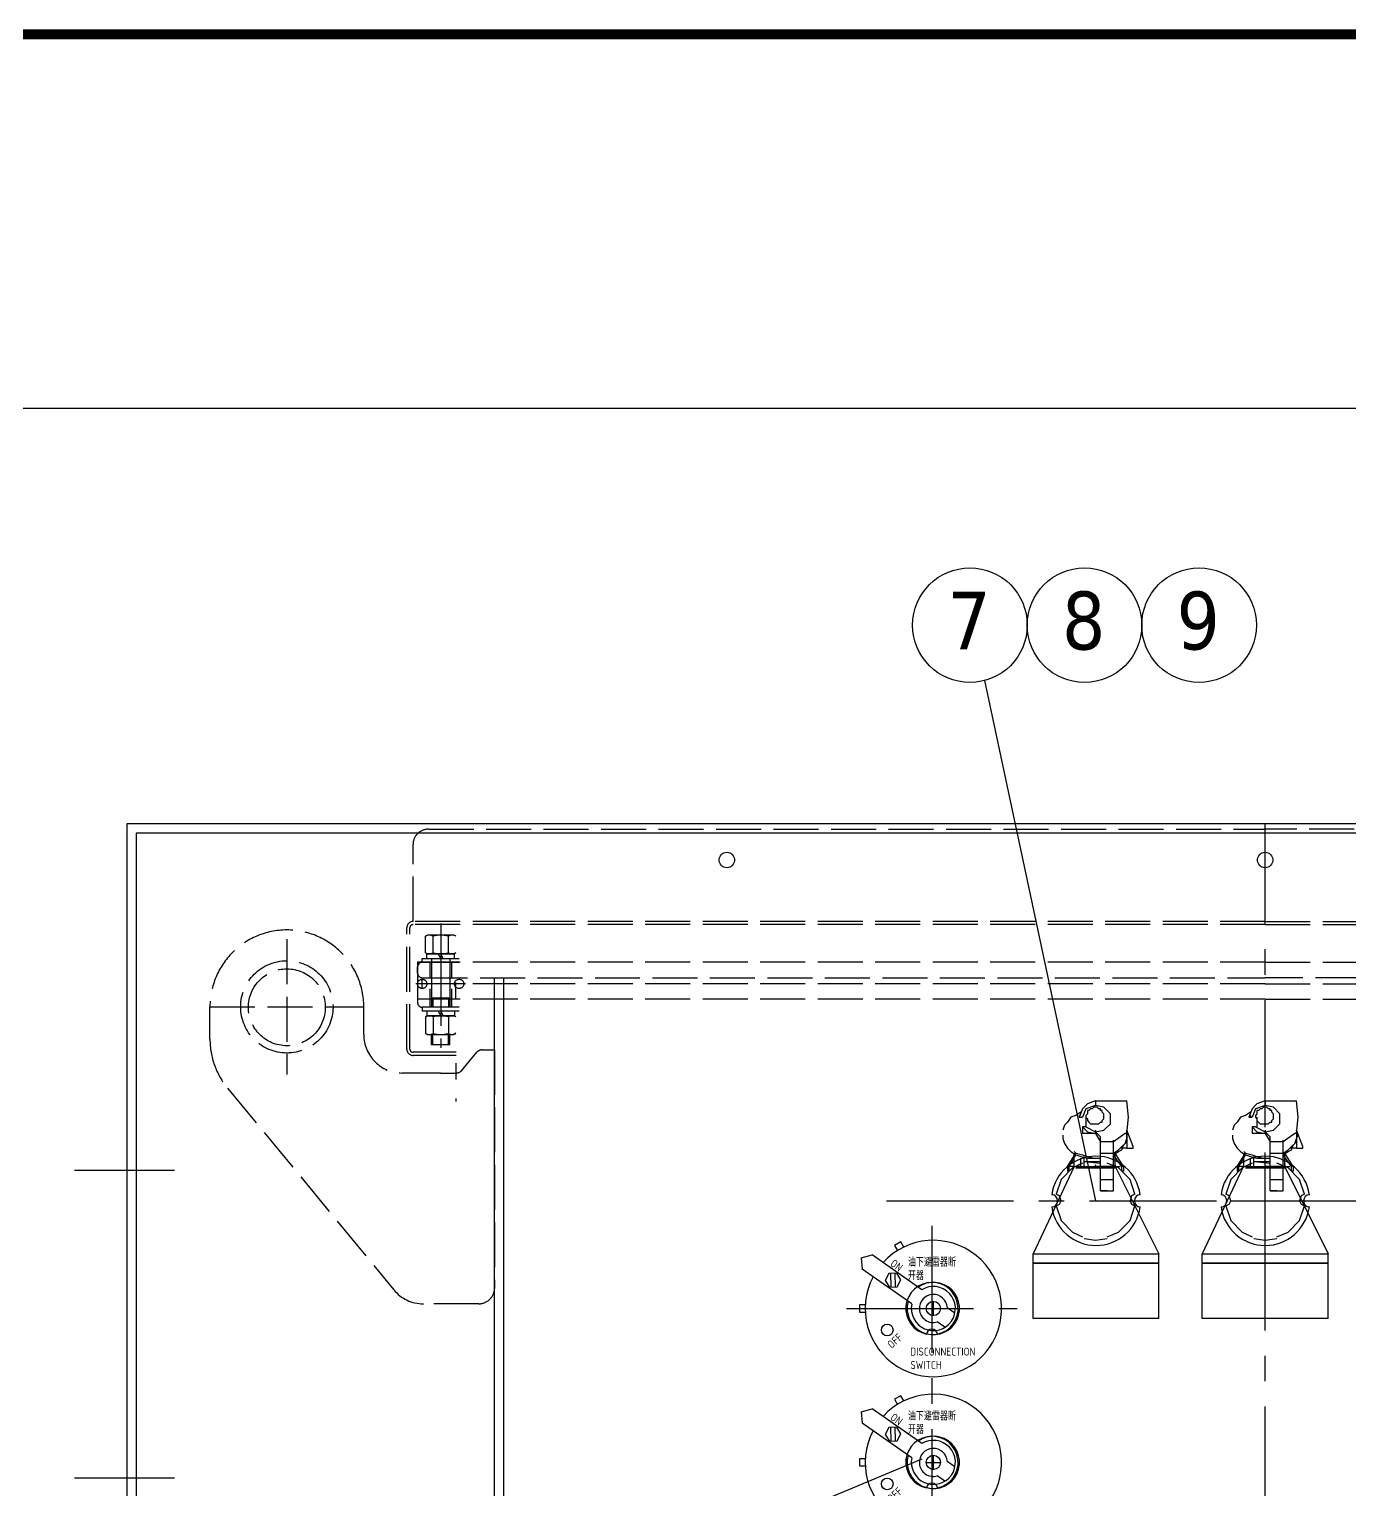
# Model space of a CAD drawing. Header units: millimetres. Extents: x 222663 to 230512, y -187965 to -182415.
# Drawn here: x 223730 to 224588, y -183548 to -182599 of the extents above; entities that cross this region are included whole.
import ezdxf

# ---------------------------------------------------------------- set-up
doc = ezdxf.new("R2010")
doc.units = ezdxf.units.MM
doc.header["$LTSCALE"] = 13
for name, pattern in [('2 虚线', [5.75, 4.5, -1.25]), ('CENTER', [50.8, 31.75, -6.35, 6.35, -6.35]), ('CENTER2', [1.125, 0.75, -0.125, 0.125, -0.125]), ('CENTERX2', [101.6, 63.5, -12.7, 12.7, -12.7])]:
    doc.linetypes.add(name, pattern=pattern)
doc.layers.get('0').update_dxf_attribs({"color": 1, "linetype": 'CENTER'})
for name, color, linetype in [('1', 4, 'Continuous'), ('2', 3, 'Continuous'), ('粗实线', 4, 'Continuous')]:
    doc.layers.add(name, color=color, linetype=linetype)
for name, color, linetype, lineweight in [('标注、文本', 3, 'Continuous', 25), ('粗线', 4, 'Continuous', 50), ('铁心', 3, 'Continuous', 0)]:
    doc.layers.add(name, color=color, linetype=linetype, lineweight=lineweight)
doc.styles.get("Standard").update_dxf_attribs({"font": 'gbenor.shx', "bigfont": 'gbcbig.shx'})
doc.styles.add('Tahoma$001', font='tahoma.ttf', dxfattribs={"height": 2.159784})

# ---------------------------------------------------------------- blocks, each defined once
blk = doc.blocks.new('*U2241')
at = {"color": 1, "linetype": 'ByBlock', "lineweight": -3}
blk.add_line((-32.5, 0), (32.5, 0), dxfattribs=at)
blk = doc.blocks.new('*U2246')
at = {"color": 0, "linetype": 'ByBlock', "lineweight": -2, "transparency": 16777216}
for p in [(0, 1200), (0, 1000)]:
    blk.add_blockref('*U2241', p, dxfattribs=at)
blk = doc.blocks.new('DIAOER')
at = {"color": 6, "linetype": '2 虚线', "lineweight": -3, "ltscale": 0.5}
for p, q in [((194182.42, -159101.22), (194182.42, -159101.22)), ((194182.42, -159107.25), (194182.42, -159195.19)), ((194132.42, -159172.22), (194132.42, -159151.22)), ((194132.42, -159151.22), (194232.42, -159151.22)), ((194232.42, -159169.21), (194232.42, -159151.22)), ((194295.95, -159192.72), (194305.95, -159180.58)), ((194309.46, -159179.09), (194317.42, -159179.09)), ((194317.42, -159179.09), (194317.42, -159334.22)), ((194282.39, -159194.21), (194257.42, -159194.21)), ((194282.39, -159194.21), (194292.39, -159194.21)), ((194143.84, -159204.03), (194251.92, -159335.11)), ((194307.26, -159344.21), (194271.21, -159344.21))]:
    blk.add_line(p, q, dxfattribs=at)
for centre, radius in [((194182.42, -159151.22), 30), ((194182.42, -159151.47), 25)]:
    blk.add_circle(centre, radius, dxfattribs=at)
for centre, radius, start, end in [((194182.42, -159151.22), 50, 90, 180), ((194182.42, -159151.22), 50, 0, 90), ((194257.42, -159169.21), 25, 180, 270), ((194182.42, -159172.22), 50, 180, 219.50586), ((194309.51, -159184.09), 5, 90, 135.33191), ((194292.39, -159189.21), 5, 270, 315.33191), ((194271.21, -159319.21), 25, 219.50586, 270), ((194307.14, -159333.92), 10.28, 270.65258, 358.36488)]:
    blk.add_arc(centre, radius, start, end, dxfattribs=at)
blk = doc.blocks.new('*U1330')
at = {"layer": '粗实线', "color": 0, "linetype": 'CENTER2', "transparency": 16777216}
for p, q in [((-4.73, 0), (-0.92, 0)), ((0, 0.92), (0, 4.73)), ((0.92, 0), (4.73, 0)), ((0, -4.73), (0, -0.92))]:
    blk.add_line(p, q, dxfattribs=at)
at = {"layer": '粗实线', "color": 0, "linetype": 'Continuous', "transparency": 16777216}
for p, q in [((-0.46, 0), (0.46, 0)), ((0, -0.46), (0, 0.46))]:
    blk.add_line(p, q, dxfattribs=at)
blk = doc.blocks.new('驱蚊草请问企鹅委屈我去的请问去')
at = {"layer": '粗实线', "ltscale": 8}
for p, q in [((144898.47, -144684.97), (144905.63, -144683.08)), ((144937.79, -144705.68), (144905.63, -144683.08)), ((144898.47, -144684.97), (144899.11, -144692.35)), ((144931.27, -144714.95), (144899.11, -144692.35)), ((144917.46, -144695.14), (144917.76, -144703.96)), ((144920.23, -144695.05), (144920.53, -144703.86)), ((144940.7, -144717.89), (144949.92, -144717.89)), ((144945.31, -144722.5), (144945.31, -144713.16)), ((144959.35, -144720.83), (144954.39, -144717.35)), ((144952.83, -144730.1), (144947.88, -144726.62))]:
    blk.add_line(p, q, dxfattribs=at)
for points in [[(144926.01, -144677.94), (144924.21, -144674.65), (144920.14, -144676.88), (144921.94, -144680.17)], [(144901.05, -144715.57), (144897.3, -144715.57), (144897.3, -144720.2), (144901.05, -144720.2)]]:
    blk.add_lwpolyline(points, dxfattribs=at)
blk.add_lwpolyline([(144921.81, -144703.82), (144924.21, -144699.32), (144921.51, -144695), (144916.42, -144695.18), (144914.03, -144699.67), (144916.72, -144703.99)], close=True, dxfattribs=at)
for centre, radius in [((144945.31, -144717.89), 4.61), ((144915.34, -144731.87), 3.8)]:
    blk.add_circle(centre, radius, dxfattribs=at)
for radius, start, end in [(44.33, 152.24374, 137.55751), (17, 164.36669, 125.43456), (14.34, 168.17055, 121.63069), (9.1, 3.41497, 183.41497), (9.1, 183.41497, 286.38628)]:
    blk.add_arc((144945.31, -144717.89), radius, start, end, dxfattribs=at)
at = {"layer": '粗实线', "linetype": 'CENTER2'}
blk.add_blockref('*U1330', (144945.31, -144717.89), dxfattribs=at)
at = {"layer": '粗线', "lineweight": -3, "ltscale": 8, "char_height": 5.2, "attachment_point": 1}
for s, insert, rotation in [('ON', (144919.79, -144685.5), 324.17186), ('OFF', (144914.78, -144740.34), 41.47756)]:
    blk.add_mtext_dynamic_manual_height_columns(s, width=7.1447, gutter_width=65, heights=[0], dxfattribs=dict(at, insert=insert, rotation=rotation))
for s, width, insert in [('油下避雷器断开器', 34.4426, (144928.75, -144685.38)), ('DISCONNECTION SWITCH', 47.2395, (144930.35, -144743.3))]:
    blk.add_mtext_dynamic_manual_height_columns(s, width=width, gutter_width=65, heights=[0], dxfattribs=dict(at, insert=insert))
blk = doc.blocks.new('WEQWEWQEW')
at = {"color": 3, "linetype": 'ByBlock', "lineweight": -3}
for p in [(66.49, 392.02), (66.49, 292.02), (66.49, 192.02)]:
    blk.add_blockref('驱蚊草请问企鹅委屈我去的请问去', p, dxfattribs=at)

msp = doc.modelspace()

# ---------------------------------------------------------------- linework, layer by layer
at = {"color": 3, "linetype": 'ByBlock', "lineweight": -3}
for p, q in [((224350.85, -183022.22), (224423.02, -183360.26)), ((223603.94, -183822.29), (224310.25, -183528.1))]:
    msp.add_line(p, q, dxfattribs=at)
at = {"color": 6, "linetype": '2 虚线', "lineweight": -3, "ltscale": 0.5}
for p, q in [((223989.45, -183118.84), (224533.26, -183118.84)), ((225077.08, -183118.84), (224533.26, -183118.84)), ((223979.26, -183178.84), (223979.26, -183128.84)), ((223975.26, -183261.82), (223975.26, -183182.84)), ((223977.26, -183261.82), (223977.26, -183182.84)), ((224533.26, -183178.84), (223979.45, -183178.84)), ((224533.26, -183180.84), (223979.45, -183180.84)), ((223997.26, -183180.06), (223997.26, -183260.86)), ((224533.26, -183178.84), (225087.08, -183178.84)), ((224533.26, -183180.84), (225087.08, -183180.84)), ((223987.34, -183188.41), (223988.67, -183187.65)), ((223987.34, -183199.08), (223987.34, -183188.41)), ((224005.86, -183187.65), (223988.67, -183187.65)), ((223992.3, -183199.08), (223992.3, -183188.41)), ((224002.23, -183199.08), (224002.23, -183188.41)), ((224007.19, -183188.41), (224005.86, -183187.65)), ((223985.26, -183205.35), (223985.26, -183202.85)), ((223985.26, -183202.85), (224009.26, -183202.85)), ((223987.34, -183199.08), (223988.67, -183199.85)), ((223988.26, -183202.85), (223988.26, -183199.85)), ((223988.26, -183199.85), (224006.26, -183199.85)), ((223988.26, -183202.85), (224006.26, -183202.85)), ((224005.86, -183199.85), (223988.67, -183199.85)), ((223991.26, -183203.06), (223991.26, -183228.56)), ((223997.26, -183202.85), (223995.56, -183199.85)), ((223998.96, -183202.85), (223997.26, -183199.85)), ((223997.26, -183202.91), (223997.26, -183246.18)), ((224003.26, -183203.06), (224003.26, -183228.56)), ((224007.19, -183199.08), (224005.86, -183199.85)), ((224006.26, -183202.85), (224006.26, -183199.85)), ((223982.26, -183205.33), (223982.26, -183229.33)), ((224533.26, -183205.33), (223982.26, -183205.33)), ((223982.26, -183205.35), (224009.26, -183205.35)), ((223982.26, -183212.35), (223982.26, -183208.35)), ((223982.26, -183212.35), (223982.26, -183208.35)), ((223990.26, -183205.35), (223990.26, -183215.35)), ((224004.26, -183205.35), (224004.26, -183215.35)), ((224533.26, -183205.33), (225084.26, -183205.33)), ((223989.45, -183219.35), (223981.08, -183219.35)), ((224533.26, -183219.33), (223982.26, -183219.33)), ((223982.26, -183222.56), (223982.26, -183231.56)), ((223985.26, -183222.59), (223985.26, -183216.11)), ((223985.45, -183215.35), (224533.26, -183215.35)), ((223990.26, -183222.56), (223990.26, -183234.56)), ((224004.26, -183222.56), (224004.26, -183234.56)), ((224013.45, -183219.35), (224005.08, -183219.35)), ((224007.19, -183229.08), (224007.19, -183218.41)), ((225081.08, -183215.35), (224533.26, -183215.35)), ((224533.26, -183219.33), (225084.26, -183219.33)), ((224533.26, -183229.33), (223982.26, -183229.33)), ((224003.26, -183228.56), (223991.26, -183228.56)), ((223991.26, -183228.56), (223991.26, -183234.56)), ((223992.16, -183228.56), (223992.16, -183234.56)), ((224002.36, -183228.56), (224002.36, -183234.56)), ((224003.26, -183228.56), (224003.26, -183234.56)), ((224533.26, -183229.33), (225084.26, -183229.33)), ((224009.26, -183234.56), (223985.26, -183234.56)), ((223985.26, -183234.56), (223985.26, -183237.06)), ((224009.26, -183237.06), (223985.26, -183237.06)), ((223987.34, -183240.83), (223988.67, -183240.06)), ((223987.34, -183240.83), (223987.34, -183251.5)), ((224006.26, -183237.06), (223988.26, -183237.06)), ((223988.26, -183237.06), (223988.26, -183240.06)), ((224006.26, -183240.06), (223988.26, -183240.06)), ((223988.67, -183240.06), (224005.86, -183240.06)), ((223992.3, -183240.83), (223992.3, -183251.5)), ((223995.56, -183237.06), (223997.26, -183240.06)), ((223997.26, -183237.06), (223998.96, -183240.06)), ((224002.23, -183240.83), (224002.23, -183251.5)), ((224007.19, -183240.83), (224005.86, -183240.06)), ((224006.26, -183237.06), (224006.26, -183240.06)), ((223987.34, -183251.5), (223988.67, -183252.26)), ((224007.19, -183251.5), (224005.86, -183252.26)), ((223988.67, -183252.26), (224005.86, -183252.26)), ((223991.26, -183259.01), (223991.26, -183252.26)), ((224003.26, -183259.01), (223991.26, -183259.01)), ((223992.16, -183259.01), (223992.16, -183252.26)), ((224002.36, -183259.01), (224002.36, -183252.26)), ((224003.26, -183259.01), (224003.26, -183252.26)), ((224007.26, -183263.82), (223979.26, -183263.82)), ((224007.26, -183265.82), (223979.26, -183265.82)), ((224007.19, -183270.83), (224007.19, -183281.5)), ((224007.26, -183295.82), (224007.26, -183293.82))]:
    msp.add_line(p, q, dxfattribs=at)
at = {"color": 6, "linetype": 'ByBlock', "lineweight": -3}
for p, q in [((224032.26, -184765.35), (224032.26, -183215.35)), ((224038.26, -184765.35), (224038.26, -183215.35))]:
    msp.add_line(p, q, dxfattribs=at)
at = {"color": 7, "linetype": 'ByBlock', "lineweight": 30}
for points in [[(225273.26, -183115.35), (223793.26, -183115.35), (223793.26, -184765.35), (225273.26, -184765.35)], [(225267.26, -183121.35), (223799.26, -183121.35), (223799.26, -184759.35), (225267.26, -184759.35)]]:
    msp.add_lwpolyline(points, close=True, dxfattribs=at)
at = {"color": 3, "linetype": 'ByBlock', "lineweight": -3}
for centre in [(224341.32, -182986.22), (224415.8, -182986.22), (224490.29, -182986.22)]:
    msp.add_circle(centre, 37.24, dxfattribs=at)
at = {"color": 6, "linetype": '2 虚线', "lineweight": -3, "ltscale": 0.5}
for centre in [(223985.26, -183219.35), (224009.26, -183219.35)]:
    msp.add_circle(centre, 3, dxfattribs=at)
for centre, radius, start, end in [((223989.26, -183128.84), 10, 90, 180), ((223979.26, -183182.84), 4, 90, 180), ((223979.26, -183182.84), 2, 90, 180), ((223989.87, -183192.22), 4.57, 57.91444, 123.70456), ((223997.26, -183205.65), 18, 73.9966, 106.0034), ((224004.65, -183192.22), 4.57, 56.29544, 122.08556), ((223989.87, -183195.28), 4.57, 236.29544, 302.55875), ((223997.26, -183181.85), 18, 253.9966, 286.0034), ((224004.65, -183195.28), 4.57, 237.91444, 303.70456), ((223985.26, -183208.35), 3, 90, 180), ((223985.26, -183208.35), 3, 90, 180), ((223985.26, -183212.35), 3, 180, 270), ((223985.26, -183212.35), 3, 180, 270), ((223985.26, -183231.56), 3, 180, 270), ((223989.87, -183244.63), 4.57, 57.91444, 123.70456), ((223997.26, -183258.06), 18, 73.9966, 106.0034), ((224004.65, -183244.63), 4.57, 56.29544, 122.55875), ((223989.87, -183247.7), 4.57, 236.29544, 302.08556), ((223997.26, -183234.26), 18, 253.9966, 286.0034), ((224004.65, -183247.7), 4.57, 237.91444, 303.70456), ((223979.26, -183261.82), 4, 180, 270), ((223979.26, -183261.82), 2, 180, 270)]:
    msp.add_arc(centre, radius, start, end, dxfattribs=at)
at = {"color": 4, "linetype": 'ByBlock', "lineweight": -3}
for centre, radius, start, end in [((224423.26, -183360.35), 29, 7.90914, 172.09086), ((224533.26, -183360.35), 29, 7.90914, 172.09086), ((224394.26, -183360.35), 4, 273.95457, 86.04543), ((224423.26, -183360.35), 29, 187.90914, 352.09086), ((224452.26, -183360.35), 4, 93.95457, 266.04543), ((224504.26, -183360.35), 4, 273.95457, 86.04543), ((224533.26, -183360.35), 29, 187.90914, 352.09086), ((224562.26, -183360.35), 4, 93.95457, 266.04543), ((224316.63, -183430.35), 17, 282.15601, 257.84399), ((224316.63, -183447.35), 3.6, 6.07801, 173.92199), ((224316.63, -183530.35), 17, 282.15601, 257.84399), ((224316.63, -183547.35), 3.6, 6.07801, 173.92199)]:
    msp.add_arc(centre, radius, start, end, dxfattribs=at)
at = {"layer": '1', "color": 1, "linetype": 'CENTERX2', "lineweight": -3, "ltscale": 0.1}
for p, q in [((224533.26, -184765.35), (224533.26, -183115.35)), ((224287.04, -183360.35), (224779.48, -183360.35)), ((224316.63, -183376.65), (224316.63, -183684.04)), ((224261.14, -183430.35), (224372.11, -183430.35))]:
    msp.add_line(p, q, dxfattribs=at)
at = {"layer": '1', "const_width": 6.54}
msp.add_lwpolyline([(223148.64, -187759.93), (230324.64, -187759.93), (230324.64, -182602.18), (223148.64, -182602.18), (223148.64, -187759.93)], dxfattribs=at)
at = {"layer": '2'}
msp.add_line((223148.64, -182845.12), (224793.14, -182845.12), dxfattribs=at)
at = {"layer": '标注、文本'}
for p, q in [((224533.26, -183385.95), (224533.26, -183334.74)), ((224409.12, -183337.94), (224382.36, -183394.74)), ((224435.79, -183337.94), (224464.16, -183394.74)), ((224519.12, -183337.92), (224492.36, -183394.71)), ((224545.79, -183337.92), (224574.16, -183394.71)), ((224510.86, -183360.35), (224555.67, -183360.35))]:
    msp.add_line(p, q, dxfattribs=at)
at = {"layer": '标注、文本', "color": 4, "lineweight": 30}
for p, q in [((224382.36, -183394.74), (224464.16, -183394.74)), ((224382.36, -183400.84), (224382.36, -183394.74)), ((224464.16, -183400.84), (224382.36, -183400.84)), ((224382.36, -183400.84), (224464.16, -183400.84)), ((224382.36, -183436.93), (224382.36, -183400.84)), ((224464.16, -183400.84), (224464.16, -183394.74)), ((224464.16, -183436.93), (224464.16, -183400.84)), ((224492.36, -183394.71), (224574.16, -183394.71)), ((224492.36, -183400.82), (224492.36, -183394.71)), ((224574.16, -183400.82), (224492.36, -183400.82)), ((224492.36, -183400.82), (224574.16, -183400.82)), ((224492.36, -183436.91), (224492.36, -183400.82)), ((224574.16, -183400.82), (224574.16, -183394.71)), ((224574.16, -183436.91), (224574.16, -183400.82)), ((224464.16, -183436.93), (224382.36, -183436.93)), ((224574.16, -183436.91), (224492.36, -183436.91))]:
    msp.add_line(p, q, dxfattribs=at)
at = {"layer": '粗实线', "lineweight": 30}
for points in [[(224422.98, -183295.27), (224417.65, -183297.41), (224414.45, -183300.61), (224412.32, -183305.94)], [(224422.98, -183298.47), (224416.58, -183300.61), (224414.45, -183305.94)], [(224422.98, -183295.27), (224422.98, -183298.47)], [(224422.98, -183315.54), (224428.32, -183314.47), (224432.59, -183310.21), (224432.59, -183303.81), (224428.32, -183299.54), (224422.98, -183298.47)], [(224443.25, -183316.61), (224444.32, -183305.94), (224443.25, -183295.27)], [(224533.26, -183295.27), (224527.93, -183297.41), (224524.73, -183300.61), (224522.6, -183305.94)], [(224533.26, -183298.47), (224526.86, -183300.61), (224524.73, -183305.94)], [(224533.26, -183295.27), (224533.26, -183298.47)], [(224533.26, -183315.54), (224538.6, -183314.47), (224542.86, -183310.21), (224542.86, -183303.81), (224538.6, -183299.54), (224533.26, -183298.47)], [(224553.53, -183316.61), (224554.6, -183305.94), (224553.53, -183295.27)], [(224413.38, -183302.74), (224410.18, -183304.87), (224406.98, -183305.94), (224404.85, -183309.14), (224402.72, -183311.27), (224401.65, -183314.47)], [(224413.38, -183302.74), (224410.18, -183304.87), (224406.98, -183305.94), (224404.85, -183309.14), (224402.72, -183311.27), (224401.65, -183314.47)], [(224412.32, -183304.87), (224412.32, -183305.94)], [(224523.66, -183302.74), (224520.46, -183304.87), (224517.26, -183305.94), (224515.13, -183309.14), (224512.99, -183311.27), (224511.93, -183314.47)], [(224523.66, -183302.74), (224520.46, -183304.87), (224517.26, -183305.94), (224515.13, -183309.14), (224512.99, -183311.27), (224511.93, -183314.47)], [(224523.66, -183304.87), (224523.66, -183305.94)], [(224401.65, -183317.67), (224401.65, -183319.81), (224402.72, -183323.01), (224404.85, -183326.21), (224406.98, -183328.34), (224410.18, -183330.48), (224413.38, -183331.54), (224417.65, -183332.61), (224421.92, -183332.61), (224426.18, -183332.61)], [(224401.65, -183317.67), (224401.65, -183319.81), (224402.72, -183323.01), (224404.85, -183326.21), (224406.98, -183328.34), (224410.18, -183330.48), (224413.38, -183331.54), (224417.65, -183332.61), (224421.92, -183332.61), (224426.18, -183332.61)], [(224414.45, -183312.34), (224417.65, -183315.54), (224422.98, -183316.61)], [(224416.58, -183312.34), (224414.45, -183312.34), (224414.45, -183316.61)], [(224426.18, -183321.94), (224426.18, -183318.74), (224422.98, -183315.54)], [(224422.98, -183316.61), (224422.98, -183315.54)], [(224422.98, -183316.61), (224426.18, -183321.94)], [(224434.72, -183329.41), (224437.92, -183327.28), (224440.05, -183325.14), (224442.19, -183323.01), (224443.25, -183319.81), (224443.25, -183317.67), (224443.25, -183314.47)], [(224434.72, -183329.41), (224437.92, -183327.28), (224440.05, -183325.14), (224442.19, -183323.01), (224443.25, -183319.81), (224443.25, -183317.67), (224443.25, -183314.47)], [(224443.25, -183316.61), (224442.19, -183316.61), (224434.72, -183321.94)], [(224434.72, -183330.48), (224437.92, -183328.34), (224440.05, -183327.28), (224441.12, -183324.08), (224443.25, -183321.94), (224443.25, -183319.81), (224443.25, -183317.67)], [(224434.72, -183330.48), (224437.92, -183328.34), (224440.05, -183327.28), (224441.12, -183324.08), (224443.25, -183321.94), (224443.25, -183319.81), (224443.25, -183317.67)], [(224447.52, -183325.14), (224443.25, -183314.47)], [(224443.25, -183316.61), (224443.25, -183326.21), (224446.45, -183326.21), (224447.52, -183326.21), (224447.52, -183325.14)], [(224511.93, -183317.67), (224511.93, -183319.81), (224512.99, -183323.01), (224515.13, -183326.21), (224517.26, -183328.34), (224520.46, -183330.48), (224523.66, -183331.54), (224527.93, -183332.61), (224532.2, -183332.61), (224536.46, -183332.61)], [(224511.93, -183317.67), (224511.93, -183319.81), (224512.99, -183323.01), (224515.13, -183326.21), (224517.26, -183328.34), (224520.46, -183330.48), (224523.66, -183331.54), (224527.93, -183332.61), (224532.2, -183332.61), (224536.46, -183332.61)], [(224524.73, -183312.34), (224527.93, -183315.54), (224533.26, -183316.61)], [(224526.86, -183312.34), (224524.73, -183312.34), (224524.73, -183316.61)], [(224536.46, -183321.94), (224536.46, -183318.74), (224533.26, -183315.54)], [(224533.26, -183316.61), (224533.26, -183315.54)], [(224533.26, -183316.61), (224536.46, -183321.94)], [(224545, -183329.41), (224548.2, -183327.28), (224550.33, -183325.14), (224552.47, -183323.01), (224553.53, -183319.81), (224554.6, -183317.67), (224553.53, -183314.47)], [(224545, -183329.41), (224548.2, -183327.28), (224550.33, -183325.14), (224552.47, -183323.01), (224553.53, -183319.81), (224554.6, -183317.67), (224553.53, -183314.47)], [(224553.53, -183316.61), (224552.47, -183316.61), (224545, -183321.94)], [(224545, -183330.48), (224548.2, -183328.34), (224550.33, -183327.28), (224551.4, -183324.08), (224553.53, -183321.94), (224553.53, -183319.81), (224554.6, -183317.67)], [(224545, -183330.48), (224548.2, -183328.34), (224550.33, -183327.28), (224551.4, -183324.08), (224553.53, -183321.94), (224553.53, -183319.81), (224554.6, -183317.67)], [(224553.53, -183316.61), (224553.53, -183326.21), (224556.73, -183326.21), (224557.8, -183326.21), (224557.8, -183325.14), (224553.53, -183314.47)], [(224430.45, -183353.95), (224426.18, -183353.95), (224426.18, -183321.94)], [(224434.72, -183353.95), (224434.72, -183321.94), (224426.18, -183321.94)], [(224443.25, -183326.21), (224438.99, -183326.21)], [(224540.73, -183353.95), (224536.46, -183353.95), (224536.46, -183321.94)], [(224545, -183353.95), (224545, -183321.94), (224536.46, -183321.94)], [(224553.53, -183326.21), (224549.27, -183326.21)], [(224414.45, -183335.81), (224408.05, -183339.01), (224400.58, -183346.48), (224397.38, -183356.08)], [(224409.12, -183337.94), (224404.85, -183337.94), (224410.18, -183329.41)], [(224405.92, -183337.94), (224410.18, -183330.48)], [(224409.12, -183328.34), (224410.18, -183329.41), (224414.45, -183330.48), (224417.65, -183331.54), (224421.92, -183332.61), (224426.18, -183332.61)], [(224409.12, -183328.34), (224410.18, -183329.41), (224414.45, -183330.48), (224417.65, -183331.54), (224421.92, -183332.61), (224426.18, -183332.61)], [(224448.59, -183356.08), (224445.39, -183346.48), (224437.92, -183339.01), (224430.45, -183335.81)], [(224524.73, -183335.81), (224518.33, -183339.01), (224510.86, -183346.48), (224507.66, -183356.08)], [(224519.4, -183337.94), (224515.13, -183337.94), (224520.46, -183329.41)], [(224516.19, -183337.94), (224520.46, -183330.48)], [(224519.4, -183328.34), (224520.46, -183329.41), (224524.73, -183330.48), (224527.93, -183331.54), (224532.2, -183332.61), (224536.46, -183332.61)], [(224519.4, -183328.34), (224520.46, -183329.41), (224524.73, -183330.48), (224527.93, -183331.54), (224532.2, -183332.61), (224536.46, -183332.61)], [(224558.87, -183356.08), (224555.67, -183346.48), (224548.2, -183339.01), (224540.73, -183335.81)], [(224404.85, -183337.94), (224404.85, -183341.14), (224405.92, -183341.14), (224405.92, -183337.94)], [(224441.12, -183337.94), (224441.12, -183341.14), (224440.05, -183341.14), (224440.05, -183337.94)], [(224515.13, -183337.94), (224515.13, -183341.14), (224516.19, -183341.14), (224516.19, -183337.94)], [(224551.4, -183337.94), (224551.4, -183341.14), (224550.33, -183341.14), (224550.33, -183337.94)], [(224397.38, -183363.55), (224399.51, -183362.48), (224400.58, -183360.35), (224399.51, -183357.15), (224397.38, -183356.08)], [(224448.59, -183356.08), (224446.45, -183357.15), (224445.39, -183360.35), (224446.45, -183362.48), (224448.59, -183363.55)], [(224507.66, -183363.55), (224509.79, -183362.48), (224510.86, -183360.35), (224509.79, -183357.15), (224507.66, -183356.08)], [(224558.87, -183356.08), (224556.73, -183357.15), (224555.67, -183360.35), (224556.73, -183362.48), (224558.87, -183363.55)], [(224397.38, -183363.55), (224400.58, -183373.15), (224408.05, -183380.62), (224414.45, -183383.82)], [(224430.45, -183383.82), (224437.92, -183380.62), (224445.39, -183373.15), (224448.59, -183363.55)], [(224507.66, -183363.55), (224510.86, -183373.15), (224518.33, -183380.62), (224524.73, -183383.82)], [(224540.73, -183383.82), (224548.2, -183380.62), (224555.67, -183373.15), (224558.87, -183363.55)], [(224415.52, -183384.88), (224422.98, -183385.95), (224430.45, -183384.88)], [(224525.8, -183384.88), (224533.26, -183385.95), (224540.73, -183384.88)]]:
    msp.add_lwpolyline(points, dxfattribs=at)
for points in [[(224422.98, -183299.54), (224421.92, -183299.54), (224420.85, -183300.61), (224419.78, -183300.61), (224418.72, -183301.67), (224417.65, -183301.67), (224417.65, -183302.74), (224417.65, -183303.81), (224416.58, -183304.87), (224416.58, -183305.94), (224417.65, -183307.01), (224417.65, -183308.07), (224418.72, -183309.14), (224419.78, -183310.21), (224420.85, -183310.21), (224421.92, -183310.21), (224422.98, -183310.21), (224424.05, -183310.21), (224425.12, -183310.21), (224426.18, -183309.14), (224427.25, -183309.14), (224427.25, -183308.07), (224428.32, -183307.01), (224428.32, -183305.94), (224428.32, -183304.87), (224428.32, -183303.81), (224427.25, -183302.74), (224427.25, -183301.67), (224426.18, -183301.67), (224426.18, -183300.61), (224425.12, -183300.61), (224424.05, -183299.54)], [(224533.26, -183299.54), (224532.2, -183299.54), (224531.13, -183300.61), (224530.06, -183300.61), (224529, -183301.67), (224527.93, -183301.67), (224527.93, -183302.74), (224527.93, -183303.81), (224526.86, -183304.87), (224526.86, -183305.94), (224527.93, -183307.01), (224527.93, -183308.07), (224529, -183309.14), (224530.06, -183310.21), (224531.13, -183310.21), (224532.2, -183310.21), (224533.26, -183310.21), (224534.33, -183310.21), (224535.4, -183310.21), (224536.46, -183309.14), (224537.53, -183309.14), (224537.53, -183308.07), (224538.6, -183307.01), (224538.6, -183305.94), (224538.6, -183304.87), (224538.6, -183303.81), (224537.53, -183302.74), (224537.53, -183301.67), (224536.46, -183301.67), (224536.46, -183300.61), (224535.4, -183300.61), (224534.33, -183299.54)], [(224435.79, -183337.94), (224435.79, -183336.88)], [(224546.07, -183337.94), (224546.07, -183336.88)]]:
    msp.add_lwpolyline(points, close=True, dxfattribs=at)
for centre in [(224183.26, -183138.85), (224533.26, -183138.85)]:
    msp.add_circle(centre, 5, dxfattribs=at)
for points in [[(224422.98, -183295.27), (224422.98, -183295.27), (224443.25, -183295.27), (224443.25, -183295.27)], [(224533.26, -183295.27), (224533.26, -183295.27), (224553.53, -183295.27), (224553.53, -183295.27)], [(224412.32, -183305.94), (224412.32, -183305.94), (224414.45, -183305.94), (224414.45, -183305.94)], [(224416.58, -183305.94), (224416.58, -183305.94), (224416.58, -183312.34), (224416.58, -183312.34)], [(224522.6, -183305.94), (224522.6, -183305.94), (224524.73, -183305.94), (224524.73, -183305.94)], [(224527.93, -183305.94), (224527.93, -183305.94), (224527.93, -183312.34), (224527.93, -183312.34)], [(224422.98, -183316.61), (224422.98, -183316.61), (224414.45, -183316.61), (224414.45, -183316.61)], [(224416.58, -183312.34), (224416.58, -183312.34), (224422.98, -183315.54), (224422.98, -183315.54)], [(224422.98, -183314.47), (224422.98, -183314.47), (224422.98, -183315.54), (224422.98, -183315.54)], [(224533.26, -183316.61), (224533.26, -183316.61), (224524.73, -183316.61), (224524.73, -183316.61)], [(224526.86, -183312.34), (224526.86, -183312.34), (224533.26, -183315.54), (224533.26, -183315.54)], [(224533.26, -183314.47), (224533.26, -183314.47), (224533.26, -183315.54), (224533.26, -183315.54)], [(224434.72, -183321.94), (224434.72, -183321.94), (224434.72, -183320.88), (224434.72, -183320.88)], [(224545, -183321.94), (224545, -183321.94), (224545, -183320.88), (224545, -183320.88)], [(224409.12, -183337.94), (224409.12, -183337.94), (224409.12, -183329.41), (224409.12, -183329.41)], [(224413.38, -183337.94), (224413.38, -183337.94), (224413.38, -183332.61), (224413.38, -183332.61)], [(224415.52, -183337.94), (224415.52, -183337.94), (224415.52, -183331.54), (224415.52, -183331.54)], [(224415.52, -183334.74), (224415.52, -183334.74), (224426.18, -183335.81), (224426.18, -183335.81)], [(224415.52, -183334.74), (224415.52, -183334.74), (224426.18, -183334.74), (224426.18, -183334.74)], [(224422.98, -183337.94), (224422.98, -183337.94), (224422.98, -183336.88), (224422.98, -183336.88)], [(224426.18, -183329.41), (224426.18, -183329.41), (224434.72, -183329.41), (224434.72, -183329.41)], [(224440.05, -183337.94), (224440.05, -183337.94), (224434.72, -183330.48), (224434.72, -183330.48)], [(224435.79, -183337.94), (224435.79, -183337.94), (224435.79, -183329.41), (224435.79, -183329.41)], [(224441.12, -183337.94), (224441.12, -183337.94), (224435.79, -183329.41), (224435.79, -183329.41)], [(224519.4, -183337.94), (224519.4, -183337.94), (224519.4, -183329.41), (224519.4, -183329.41)], [(224523.66, -183337.94), (224523.66, -183337.94), (224523.66, -183332.61), (224523.66, -183332.61)], [(224525.8, -183337.94), (224525.8, -183337.94), (224525.8, -183331.54), (224525.8, -183331.54)], [(224525.8, -183334.74), (224525.8, -183334.74), (224536.46, -183335.81), (224536.46, -183335.81)], [(224525.8, -183334.74), (224525.8, -183334.74), (224536.46, -183334.74), (224536.46, -183334.74)], [(224533.26, -183337.94), (224533.26, -183337.94), (224533.26, -183336.88), (224533.26, -183336.88)], [(224536.46, -183329.41), (224536.46, -183329.41), (224545, -183329.41), (224545, -183329.41)], [(224550.33, -183337.94), (224550.33, -183337.94), (224545, -183330.48), (224545, -183330.48)], [(224546.07, -183337.94), (224546.07, -183337.94), (224546.07, -183329.41), (224546.07, -183329.41)], [(224551.4, -183337.94), (224551.4, -183337.94), (224546.07, -183329.41), (224546.07, -183329.41)], [(224410.18, -183337.94), (224410.18, -183337.94), (224422.98, -183337.94), (224422.98, -183337.94)], [(224413.38, -183337.94), (224413.38, -183337.94), (224410.18, -183337.94), (224410.18, -183337.94)], [(224410.18, -183339.01), (224410.18, -183339.01), (224435.79, -183339.01), (224435.79, -183339.01)], [(224421.92, -183337.94), (224421.92, -183337.94), (224438.99, -183337.94), (224438.99, -183337.94)], [(224435.79, -183337.94), (224435.79, -183337.94), (224422.98, -183337.94), (224422.98, -183337.94)], [(224426.18, -183346.48), (224426.18, -183346.48), (224434.72, -183346.48), (224434.72, -183346.48)], [(224520.46, -183337.94), (224520.46, -183337.94), (224533.26, -183337.94), (224533.26, -183337.94)], [(224523.66, -183337.94), (224523.66, -183337.94), (224520.46, -183337.94), (224520.46, -183337.94)], [(224520.46, -183339.01), (224520.46, -183339.01), (224546.07, -183339.01), (224546.07, -183339.01)], [(224532.2, -183337.94), (224532.2, -183337.94), (224549.27, -183337.94), (224549.27, -183337.94)], [(224546.07, -183337.94), (224546.07, -183337.94), (224533.26, -183337.94), (224533.26, -183337.94)], [(224536.46, -183346.48), (224536.46, -183346.48), (224545, -183346.48), (224545, -183346.48)], [(224426.18, -183353.95), (224426.18, -183353.95), (224434.72, -183353.95), (224434.72, -183353.95)], [(224536.46, -183353.95), (224536.46, -183353.95), (224545, -183353.95), (224545, -183353.95)]]:
    msp.add_open_spline(points, degree=3, dxfattribs=at)

# ---------------------------------------------------------------- block references
at = {"color": 4, "linetype": 'ByBlock', "lineweight": 18}
msp.add_blockref('DIAOER', (29714.84, -24083.1), dxfattribs=at)
at = {"color": 4, "linetype": 'ByBlock', "lineweight": -3, "true_color": 0x00ffff}
msp.add_blockref('*U2246', (223791.76, -184540.35), dxfattribs=at)
at = {"color": 3, "linetype": 'ByBlock', "lineweight": -3}
msp.add_blockref('WEQWEWQEW', (79305.74, -39104.48), dxfattribs=at)

# ---------------------------------------------------------------- texts
at = {"layer": '铁心', "style": 'Tahoma$001'}
for s, p in [('7', (224326.66, -183002.01)), ('8', (224401.15, -183002.01)), ('9', (224475.63, -183002.01))]:
    msp.add_text(s, height=37.59, dxfattribs=at).set_placement(p)

doc.saveas('drawing.dxf')
